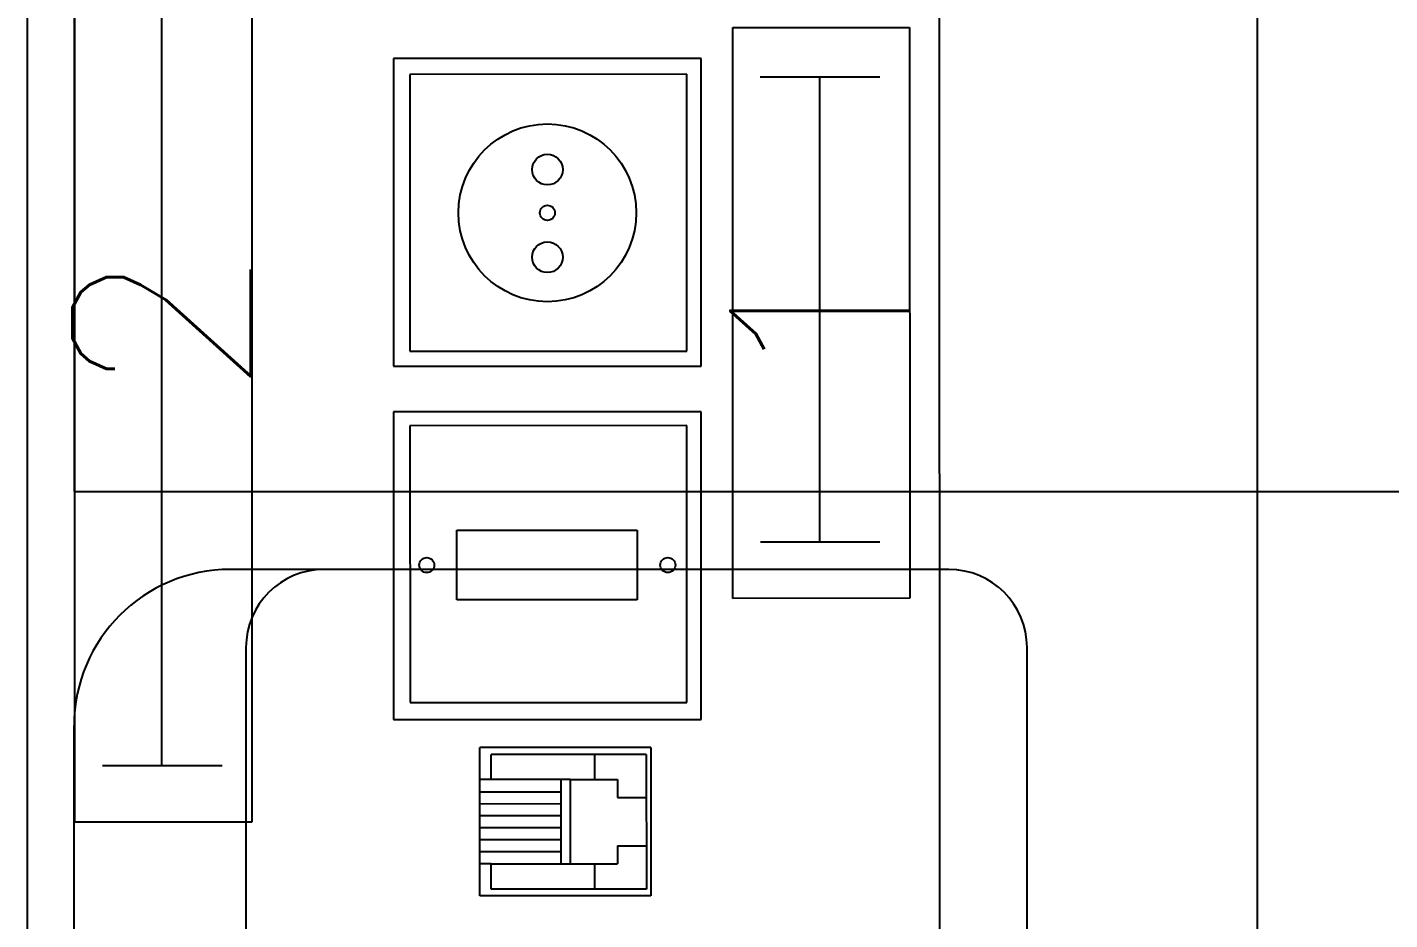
# Model space of a CAD drawing. Header units: inches. Extents: x 567429 to 582707, y 126347 to 133675.
# Drawn here: x 581153 to 581240.2, y 129349 to 129406.2 of the extents above; entities that cross this region are included whole.
import ezdxf

# ---------------------------------------------------------------- set-up
doc = ezdxf.new("R2010")
doc.units = ezdxf.units.IN
doc.header["$MEASUREMENT"] = 0
for name, color, linetype in [('BORD', 3, 'Continuous'), ('mobl', 11, 'Continuous'), ('NURSE CALL WIRE', 4, 'Continuous'), ('wall kanaf', 4, 'Continuous')]:
    doc.layers.add(name, color=color, linetype=linetype)
doc.styles.add('ROMANS', font='romans.shx')

# ---------------------------------------------------------------- blocks, each defined once
blk = doc.blocks.new('BOARD2')
at = {"layer": 'BORD', "color": 4}
for p, q in [((-163.075, 0), (163.075, 0)), ((163.075, -61.626), (-163.075, -61.626))]:
    blk.add_line(p, q, dxfattribs=at)
at = {"layer": 'BORD'}
for p, q in [((50.104, -15.159), (50.104, -3.204)), ((50.104, -3.204), (127.253, -3.204)), ((53.929, -5.066), (53.929, -13.146)), ((127.253, -15.159), (50.104, -15.159)), ((57.024, -24.743), (57.024, -45.534)), ((77.815, -24.743), (57.024, -24.743)), ((77.815, -45.534), (77.815, -24.743)), ((80.914, -24.743), (80.914, -45.534)), ((101.705, -24.743), (80.914, -24.743)), ((101.705, -45.534), (101.705, -24.743)), ((58.175, -25.849), (58.175, -44.561)), ((76.887, -25.849), (58.175, -25.849)), ((76.887, -44.561), (76.887, -25.849)), ((81.921, -25.849), (81.921, -44.561)), ((100.632, -25.849), (81.921, -25.849)), ((100.632, -44.561), (100.632, -25.849)), ((45.103, -30.562), (55.128, -30.562)), ((45.103, -42.124), (45.103, -30.562)), ((47.268, -31.328), (47.268, -30.562)), ((52.977, -31.328), (52.977, -30.562)), ((55.128, -42.124), (55.128, -30.562)), ((45.563, -41.818), (45.563, -31.328)), ((45.563, -31.328), (47.268, -31.328)), ((47.268, -31.328), (47.268, -39.862)), ((52.977, -31.328), (54.668, -31.328)), ((52.979, -36.67), (52.977, -31.328)), ((54.668, -41.818), (54.668, -31.328)), ((47.268, -36.062), (52.979, -36.062)), ((52.979, -36.67), (47.268, -36.67)), ((52.979, -36.67), (52.979, -39.862)), ((47.268, -38.321), (45.563, -38.321)), ((54.668, -38.322), (52.979, -38.322)), ((48.484, -39.862), (47.268, -39.862)), ((48.484, -39.863), (48.484, -41.818)), ((52.979, -39.862), (51.747, -39.862)), ((55.128, -42.124), (45.103, -42.124)), ((54.668, -41.818), (45.563, -41.818)), ((58.175, -44.561), (76.887, -44.561)), ((81.921, -44.561), (100.632, -44.561)), ((57.024, -45.534), (77.815, -45.534)), ((80.914, -45.534), (101.705, -45.534)), ((65.214, -59.619), (65.214, -47.664)), ((65.214, -47.664), (103.789, -47.664)), ((103.789, -47.664), (103.789, -59.619)), ((69.039, -49.526), (69.039, -57.606)), ((100.463, -49.526), (100.463, -57.606)), ((103.789, -59.619), (65.214, -59.619))]:
    blk.add_line(p, q, dxfattribs=at)
at = {"layer": 'BORD', "color": 3}
for p, q in [((53.929, -9.08), (122.172, -9.08)), ((69.039, -53.54), (100.463, -53.54))]:
    blk.add_line(p, q, dxfattribs=at)
at = {"layer": 'BORD', "color": 30}
for p, q in [((65.106, -41.193), (65.106, -29.011)), ((65.106, -29.011), (69.815, -29.011)), ((69.815, -29.011), (69.815, -41.193)), ((48.078, -36.062), (48.078, -30.562)), ((48.888, -36.062), (48.888, -30.562)), ((49.698, -36.062), (49.698, -30.562)), ((50.508, -36.062), (50.508, -30.562)), ((51.318, -36.062), (51.318, -30.562)), ((52.128, -36.062), (52.128, -30.562)), ((69.815, -41.193), (65.106, -41.193))]:
    blk.add_line(p, q, dxfattribs=at)
at = {"layer": 'BORD', "ltscale": 200}
blk.add_line((51.747, -39.862), (51.747, -41.818), dxfattribs=at)
at = {"layer": 'BORD', "color": 30}
for centre, radius in [((67.466, -26.98), 0.509), ((91.272, -35.138), 6.007), ((91.272, -35.138), 0.509), ((67.466, -43.271), 0.509)]:
    blk.add_circle(centre, radius, dxfattribs=at)
at = {"layer": 'BORD', "color": 2}
for centre in [(88.271, -35.138), (94.193, -35.138)]:
    blk.add_circle(centre, 1.036, dxfattribs=at)
at = {"layer": 'BORD', "color": 2, "style": 'ROMANS'}
for s, p in [('2', (78.669, -15.096)), ('1', (78.963, -59.556))]:
    blk.add_text(s, height=12.058, dxfattribs=at).set_placement(p)

msp = doc.modelspace()

# ---------------------------------------------------------------- linework, layer by layer
at = {"layer": 'mobl', "color": 15}
for p, q in [((581155.986, 129466.457), (581155.986, 129376.457)), ((581155.986, 129376.457), (581355.986, 129376.457)), ((581171.986, 129371.457), (581165.986, 129371.457)), ((581211.986, 129371.457), (581171.986, 129371.457)), ((581166.986, 129366.457), (581166.986, 129326.457)), ((581216.986, 129326.457), (581216.986, 129366.457)), ((581155.986, 129331.457), (581155.986, 129361.457))]:
    msp.add_line(p, q, dxfattribs=at)
for centre, radius, start, end in [((581165.986, 129361.457), 10, 90, 180), ((581171.986, 129366.457), 5, 90, 180), ((581211.986, 129366.457), 5, 0, 90)]:
    msp.add_arc(centre, radius, start, end, dxfattribs=at)
at = {"layer": 'NURSE CALL WIRE'}
msp.add_line((581231.727, 129451.181), (581231.727, 129121.052), dxfattribs=at)
at = {"layer": 'wall kanaf', "color": 15, "lineweight": 20, "ltscale": 0.1}
msp.add_line((581152.986, 129082.789), (581152.986, 129697.789), dxfattribs=at)

# ---------------------------------------------------------------- block references
at = {"layer": 'BORD', "ltscale": 5, "xscale": 0.947301618010808, "yscale": 0.947301618010808, "zscale": 0.947301618010808, "rotation": 90.0091431634973}
msp.add_blockref('BOARD2', (581153.011, 129307.821), dxfattribs=at)

doc.saveas('drawing.dxf')
